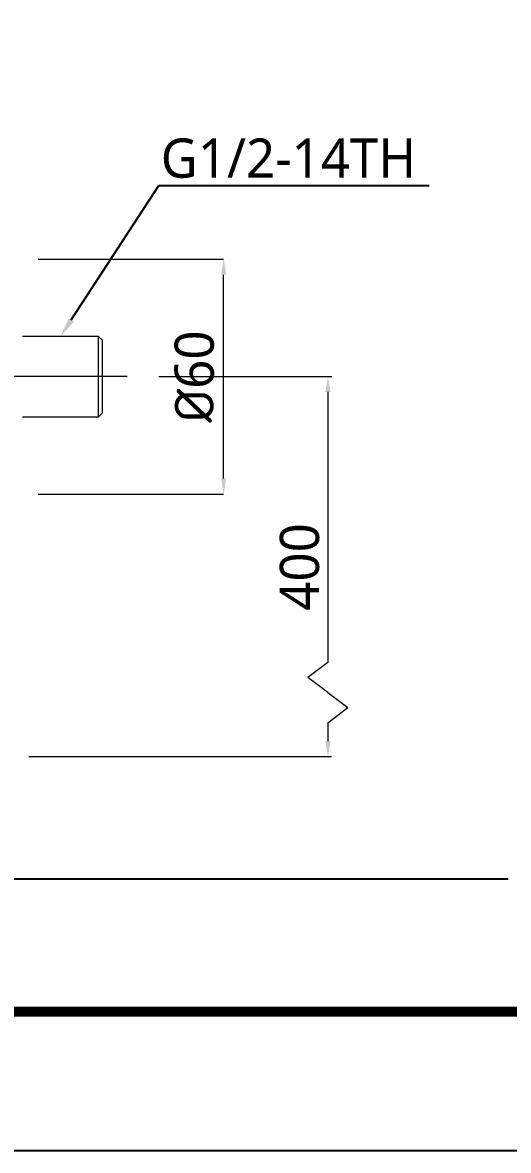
# Model space of a CAD drawing. Extents: x 4680 to 5808, y -3 to 824.
# Drawn here: x 5482.4 to 5606.4, y -2.7 to 285 of the extents above; entities that cross this region are included whole.
import ezdxf
from ezdxf import colors
from ezdxf.entities.mleader import LeaderData, LeaderLine
from ezdxf.math import Vec2, Vec3

# ---------------------------------------------------------------- set-up
doc = ezdxf.new("R2010")
doc.units = 0
doc.header["$LTSCALE"] = 4
doc.header["$MEASUREMENT"] = 0
doc.header["$PDMODE"] = 3
doc.header["$PDSIZE"] = -10
doc.linetypes.add('CENTER2', pattern=[28.575, 19.05, -3.175, 3.175, -3.175])
doc.layers.get('0').update_dxf_attribs({"linetype": 'CONTINUOUS'})
doc.layers.get('DEFPOINTS').update_dxf_attribs({"linetype": 'CONTINUOUS'})
doc.layers.add('1', color=7, linetype='CONTINUOUS')
doc.layers.add('Cneter', color=1, linetype='CENTER2', lineweight=13)
doc.styles.add('Daelim Dimension', font='NanumGothic.ttf')
doc.dimstyles.new('DEFAULT', dxfattribs={"dimscale": 2, "dimtxt": 2, "dimasz": 2, "dimexe": 0, "dimexo": 2, "dimgap": 1, "dimtad": 1, "dimdec": 1, "dimzin": 9, "dimdsep": 46, "dimtxsty": 'Daelim Dimension', "dimcen": 0.5, "dimclrd": 252, "dimclre": 252, "dimclrt": 3, "dimadec": 1, "dimazin": 0, "dimtfac": 1, "dimtdec": 1, "dimtix": 1, "dimtmove": 0, "dimatfit": 3, "dimfxl": 1, "dimtolj": 1, "dimtzin": 1, "dimlwd": 9, "dimlwe": 9, "dimarcsym": 0})

# ---------------------------------------------------------------- blocks, each defined once
blk = doc.blocks.new('*D21')
at = {"color": 5, "lineweight": 9, "ltscale": 0.5, "transparency": 16777216}
for p, q in [((5486.37, 224.71), (5533.7, 224.71)), ((5533.7, 168.71), (5533.7, 220.71)), ((5486.37, 164.71), (5533.7, 164.71))]:
    blk.add_line(p, q, dxfattribs=at)
at = {"color": 5, "ltscale": 0.5, "transparency": 16777216}
for points in [[(5533.04, 220.71), (5534.37, 220.71), (5533.7, 224.71)], [(5533.04, 168.71), (5534.37, 168.71), (5533.7, 164.71)]]:
    blk.add_solid(points, dxfattribs=at)
at = {"layer": 'DEFPOINTS', "color": 0, "ltscale": 0.5, "transparency": 16777216}
for p in [(5482.37, 224.71), (5533.7, 224.71), (5482.37, 164.71)]:
    blk.add_point(p, dxfattribs=at)
at = {"color": 7, "ltscale": 0.5, "transparency": 16777216, "insert": (5526.26, 194.71), "char_height": 10, "attachment_point": 5, "rotation": 90, "style": 'Daelim Dimension'}
blk.add_mtext('\\A1;{\\fISOCPEUR|b0|i0|c0|p34;%%C}60', dxfattribs=at)

msp = doc.modelspace()

# ---------------------------------------------------------------- linework, layer by layer
at = {"color": 5, "lineweight": 9, "ltscale": 0.5}
for p, q in [((5517.15, 194.71), (5561.33, 194.71)), ((5560.33, 190.79), (5560.33, 121.75)), ((5560.33, 121.75), (5555.23, 117.91)), ((5560.33, 114.08), (5555.23, 117.91)), ((5560.33, 114.08), (5565.44, 110.24)), ((5560.33, 106.4), (5565.44, 110.24)), ((5560.33, 106.4), (5560.33, 101.73)), ((5483.95, 97.75), (5561.2, 97.75))]:
    msp.add_line(p, q, dxfattribs=at)
at = {"color": 5}
msp.add_line((4697.71, 66.54), (5606.3, 66.54), dxfattribs=at)
at = {"ltscale": 0.5}
msp.add_lwpolyline([(4679.56, -2.73), (5807.96, -2.73), (5807.96, 824.07), (4679.56, 824.07)], close=True, dxfattribs=at)
at = {"color": 5, "linetype": 'ByBlock', "lineweight": 200, "const_width": 2.6}
msp.add_lwpolyline([(4697.71, 32.67), (5789.71, 32.67), (5789.71, 804.87), (4697.71, 804.87)], close=True, dxfattribs=at)
at = {"color": 5, "ltscale": 0.5}
for points in [[(5559.67, 190.79), (5561, 190.79), (5560.33, 194.79)], [(5559.67, 101.73), (5561, 101.73), (5560.33, 97.73)]]:
    msp.add_solid(points, dxfattribs=at)
at = {"layer": '1', "color": 7, "linetype": 'Continuous', "lineweight": 18}
for p, q in [((5501.77, 204.96), (5482.37, 204.96)), ((5502.77, 203.96), (5501.77, 204.96)), ((5501.77, 184.46), (5501.77, 204.96)), ((5502.77, 185.46), (5502.77, 203.96)), ((5482.37, 184.46), (5501.77, 184.46)), ((5501.77, 184.46), (5502.77, 185.46))]:
    msp.add_line(p, q, dxfattribs=at)
at = {"layer": 'Cneter', "lineweight": 5, "ltscale": 0.5}
msp.add_line((5509.06, 194.71), (5466.36, 194.71), dxfattribs=at)

# ---------------------------------------------------------------- texts
at = {"color": 7, "ltscale": 0.5, "insert": (5553.12, 146.14), "char_height": 10, "attachment_point": 5, "rotation": 90, "style": 'Daelim Dimension'}
msp.add_mtext('\\A1;400', dxfattribs=at)

# ---------------------------------------------------------------- dimensions: what is measured, and where the dimension line sits
at = {"color": 5, "ltscale": 0.5}
dim = msp.add_linear_dim(base=(5533.7, 224.71), p1=(5482.37, 164.71), p2=(5482.37, 224.71), angle=90, text='{\\fISOCPEUR|b0|i0|c0|p34;%%C}<>', dimstyle='DEFAULT', override={"dimtxt": 5, "dimclrd": 5, "dimclre": 5, "dimclrt": 7}, dxfattribs=at)
dim.commit()
dim.dimension.update_dxf_attribs({"geometry": '*D21', "text_midpoint": (5526.26, 194.71)})

# ---------------------------------------------------------------- leaders
at = {"ltscale": 0.5}
ml = msp.add_multileader_mtext('Standard', dxfattribs=at)
ml.set_content('G1/2-14TH', color=256, style='Daelim Dimension')
ml.set_leader_properties(color=5)
ml.build(insert=Vec2(0, 0))
ml.multileader.update_dxf_attribs({"text_left_attachment_type": 6, "text_right_attachment_type": 6, "dogleg_length": 0.36, "arrow_head_size": 5})
ctx = ml.context
ctx.base_point, ctx.char_height, ctx.arrow_head_size, ctx.landing_gap_size, ctx.plane_origin = Vec3(5517.54, 243.46), 10, 5, 0.09, Vec3(5502, 214.45)
ctx.left_attachment, ctx.right_attachment = 6, 6
notes = []
notes.append((ctx, [(0, (1, 1, 0), (5517.18, 243.46), (1, 0), 0.36, [(0, [(5492.07, 204.96)], 0, [])])]))
ctx.mtext.insert, ctx.mtext.flow_direction = Vec3(5517.63, 255.46), 5
for ctx, leaders in notes:
    for number, flags, end, landing, length, lines in leaders:
        leader = LeaderData()
        leader.index, (leader.has_last_leader_line, leader.has_dogleg_vector, leader.attachment_direction) = number, flags
        leader.last_leader_point, leader.dogleg_vector, leader.dogleg_length = Vec3(end), Vec3(landing), length
        for number, points, colour, breaks in lines:
            line = LeaderLine()
            line.index, line.vertices, line.color, line.breaks = number, Vec3.list(points), colors.encode_raw_color(colour), breaks
            leader.lines.append(line)
        ctx.leaders.append(leader)

doc.saveas('drawing.dxf')
